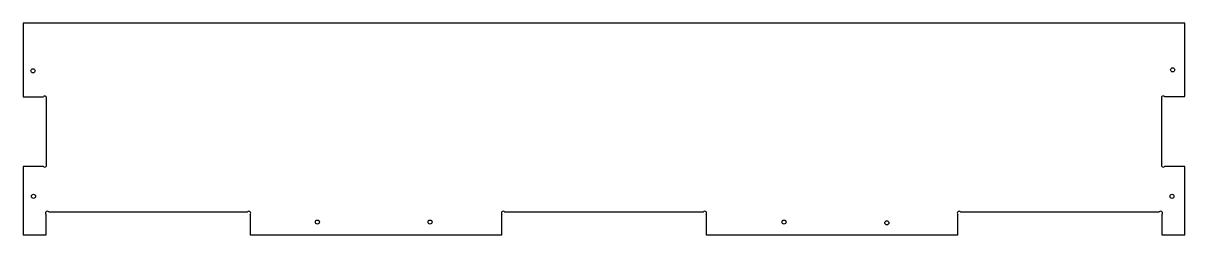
# Model space of a CAD drawing. Header units: millimetres. Extents: x 929 to 1897, y -3374 to -3198.
import ezdxf

# ---------------------------------------------------------------- set-up
doc = ezdxf.new("R2010")
doc.units = ezdxf.units.MM
doc.layers.get('0').update_dxf_attribs({"linetype": 'CONTINUOUS'})

msp = doc.modelspace()

# ---------------------------------------------------------------- linework, layer by layer
for p, q in [((1897.02, -3198.29), (929.42, -3198.29)), ((929.42, -3198.29), (929.42, -3259.29)), ((1897.02, -3259.28), (1897.02, -3198.29)), ((929.42, -3259.29), (946.17, -3259.29)), ((1880.26, -3259.28), (1897.02, -3259.28)), ((948.42, -3261.54), (948.42, -3315.04)), ((1878.01, -3315.05), (1878.01, -3261.53)), ((946.17, -3317.29), (929.42, -3317.29)), ((929.42, -3317.29), (929.42, -3374.03)), ((1897.02, -3317.3), (1880.26, -3317.3)), ((1897.02, -3374.03), (1897.02, -3317.3)), ((948.41, -3374.03), (948.41, -3357.27)), ((950.66, -3355.02), (1116.18, -3355.02)), ((1118.43, -3357.27), (1118.43, -3374.03)), ((1328.21, -3374.03), (1328.21, -3357.27)), ((1330.46, -3355.02), (1495.98, -3355.02)), ((1498.23, -3357.27), (1498.23, -3374.03)), ((1708.01, -3374.03), (1708.01, -3357.27)), ((1710.26, -3355.02), (1875.78, -3355.02)), ((1878.03, -3357.27), (1878.03, -3374.03)), ((929.42, -3374.03), (948.41, -3374.03)), ((1118.43, -3374.03), (1328.21, -3374.03)), ((1498.23, -3374.03), (1708.01, -3374.03)), ((1878.03, -3374.03), (1897.02, -3374.03))]:
    msp.add_line(p, q)
for centre in [(937.58, -3237.81), (1886.95, -3237), (937.95, -3342.1), (1886.32, -3342.1), (1174.5, -3363.5), (1268.34, -3363.5), (1563.25, -3363.5), (1648.79, -3364.14)]:
    msp.add_circle(centre, 1.7)
for centre, start, end in [((947.29, -3260.42), -45, 135), ((1879.13, -3260.41), 45, 225), ((947.29, -3316.17), -135, 45), ((1879.13, -3316.18), 135, 315), ((949.53, -3356.15), 45, 225), ((1117.3, -3356.15), -45, 135), ((1329.33, -3356.15), 45, 225), ((1497.1, -3356.15), -45, 135), ((1709.13, -3356.15), 45, 225), ((1876.9, -3356.15), -45, 135)]:
    msp.add_arc(centre, 1.59, start, end)

doc.saveas('drawing.dxf')
